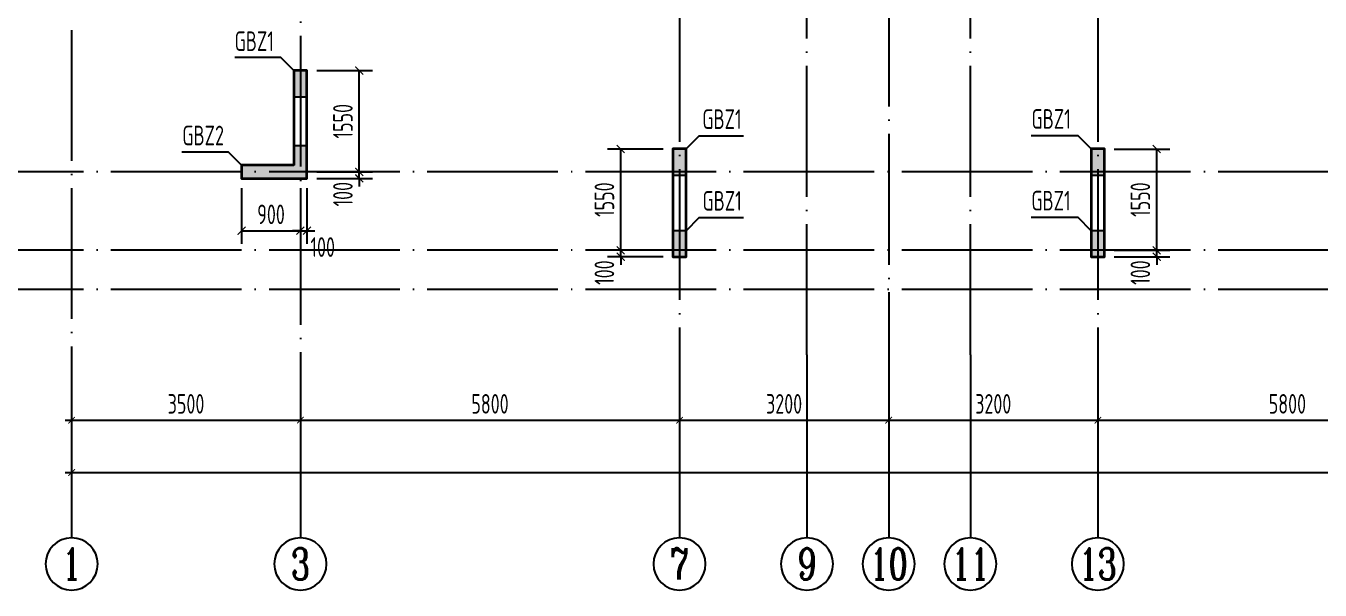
# Model space of a CAD drawing. Extents: x -1307975 to -76406, y -96289 to 379359.
# Drawn here: x -972557 to -952757, y 71868 to 80502 of the extents above; entities that cross this region are included whole.
import ezdxf
from ezdxf.enums import TextEntityAlignment as Align

# ---------------------------------------------------------------- set-up
doc = ezdxf.new("R2010")
doc.units = 0
doc.header["$LTSCALE"] = 1000
doc.linetypes.add('DOTE', pattern=[2.42, 2, -0.2, 0.02, -0.2])
doc.layers.get('0').update_dxf_attribs({"linetype": 'CONTINUOUS'})
doc.layers.get('DEFPOINTS').update_dxf_attribs({"linetype": 'CONTINUOUS'})
for name, color, linetype in [('A-AXIS', 1, 'CONTINUOUS'), ('A-DOTE', 10, 'DOTE'), ('AXIS_NUM', 7, 'CONTINUOUS'), ('S-Q墙实线', 6, 'CONTINUOUS'), ('S-Q墙标注', 3, 'CONTINUOUS'), ('S-X详图填充', 252, 'CONTINUOUS'), ('S-X详图实线', 4, 'CONTINUOUS'), ('S-Y一般标注', 3, 'CONTINUOUS'), ('S-Z柱编号', 6, 'CONTINUOUS')]:
    doc.layers.add(name, color=color, linetype=linetype)
doc.styles.add('TSSD_Axis', font='complex.shx', dxfattribs={"width": 0.7, "bigfont": 'hztxt.shx'})
doc.styles.add('TSSD_DIMENSION', font='Tssdeng.shx', dxfattribs={"width": 0.7, "bigfont": 'tssdchn.shx'})
doc.styles.add('TSSD_REIN', font='tssdeng.shx', dxfattribs={"width": 0.7, "height": 300, "bigfont": 'tssdchn.shx'})
doc.styles.add('结构文字', font='zstxt.shx', dxfattribs={"width": 0.7, "bigfont": 'zshz.shx'})
doc.dimstyles.new('STRUCK', dxfattribs={"dimtxt": 400, "dimasz": 121, "dimexe": 200, "dimexo": 150, "dimgap": 115, "dimtad": 1, "dimdec": 0, "dimdsep": 46, "dimtxsty": '结构文字', "dimblk": 'ARCHTICK', "dimcen": 400, "dimclrd": 3, "dimclre": 3, "dimclrt": 7, "dimadec": 0, "dimazin": 0, "dimtfac": 1, "dimtdec": 0, "dimtix": 1, "dimtmove": 2, "dimatfit": 3, "dimldrblk": '_DIMX', "dimfxl": 1, "dimtolj": 1, "dimtzin": 0, "dimarcsym": 0})
doc.dimstyles.new('TSSD_100_100', dxfattribs={"dimtxt": 300, "dimasz": 100, "dimexe": 100, "dimexo": 250, "dimgap": 100, "dimtad": 1, "dimdec": 0, "dimzin": 0, "dimdsep": 46, "dimtxsty": 'TSSD_DIMENSION', "dimblk": 'ARCHTICK', "dimcen": 0, "dimdle": 100, "dimclrt": 7, "dimadec": 0, "dimazin": 0, "dimtfac": 1, "dimtdec": 0, "dimtix": 1, "dimtmove": 2, "dimatfit": 3, "dimldrblk": 'ARCHTICK', "dimfxl": 1, "dimtolj": 1, "dimtzin": 0, "dimarcsym": 0})

# ---------------------------------------------------------------- blocks, each defined once
blk = doc.blocks.new('ts_axno')
at = {"color": 0, "linetype": 'ByBlock', "lineweight": -2}
blk.add_circle((0, 0), 0.5, dxfattribs=at)
at = {"color": 0, "linetype": 'ByBlock', "lineweight": -2, "style": 'TSSD_Axis', "width": 0.7}
blk.add_attdef('A', text='', height=0.6, dxfattribs=at).set_placement((0, 0), align=Align.MIDDLE_CENTER)
blk = doc.blocks.new('_ArchTick')
at = {"color": 0, "linetype": 'ByBlock', "const_width": 0.15}
blk.add_lwpolyline([(-0.5, -0.5), (0.5, 0.5)], dxfattribs=at)
blk = doc.blocks.new('*D301')
at = {"layer": 'DEFPOINTS', "color": 0, "transparency": 16777216}
for p in [(8100, 3600), (13900, 3600), (13900, 2600)]:
    blk.add_point(p, dxfattribs=at)
at = {"layer": 'S-Y一般标注', "color": 0, "lineweight": -2, "transparency": 16777216}
for p, q in [((8100, 3350), (8100, 2500)), ((13900, 3350), (13900, 2500)), ((8000, 2600), (14000, 2600))]:
    blk.add_line(p, q, dxfattribs=at)
at = {"layer": 'S-Y一般标注', "color": 0, "lineweight": -2, "transparency": 16777216, "xscale": 100, "yscale": 100, "zscale": 100, "rotation": 180}
blk.add_blockref('_ArchTick', (8100, 2600), dxfattribs=at)
at = {"layer": 'S-Y一般标注', "color": 0, "lineweight": -2, "transparency": 16777216, "xscale": 100, "yscale": 100, "zscale": 100}
blk.add_blockref('_ArchTick', (13900, 2600), dxfattribs=at)
at = {"layer": 'S-Y一般标注', "color": 7, "transparency": 16777216, "insert": (11000, 2850), "char_height": 300, "attachment_point": 5, "style": 'TSSD_DIMENSION'}
blk.add_mtext('\\A1;5800', dxfattribs=at)
blk = doc.blocks.new('*D302')
at = {"layer": 'DEFPOINTS', "color": 0, "transparency": 16777216}
for p in [(17100, 3600), (20300, 3600), (20300, 2600)]:
    blk.add_point(p, dxfattribs=at)
at = {"layer": 'S-Y一般标注', "color": 0, "lineweight": -2, "transparency": 16777216}
for p, q in [((17100, 3350), (17100, 2500)), ((20300, 3350), (20300, 2500)), ((17000, 2600), (20400, 2600))]:
    blk.add_line(p, q, dxfattribs=at)
at = {"layer": 'S-Y一般标注', "color": 0, "lineweight": -2, "transparency": 16777216, "xscale": 100, "yscale": 100, "zscale": 100, "rotation": 180}
blk.add_blockref('_ArchTick', (17100, 2600), dxfattribs=at)
at = {"layer": 'S-Y一般标注', "color": 0, "lineweight": -2, "transparency": 16777216, "xscale": 100, "yscale": 100, "zscale": 100}
blk.add_blockref('_ArchTick', (20300, 2600), dxfattribs=at)
at = {"layer": 'S-Y一般标注', "color": 7, "transparency": 16777216, "insert": (18700, 2850), "char_height": 300, "attachment_point": 5, "style": 'TSSD_DIMENSION'}
blk.add_mtext('\\A1;3200', dxfattribs=at)
blk = doc.blocks.new('*D303')
at = {"layer": 'DEFPOINTS', "color": 0, "transparency": 16777216}
for p in [(20300, 3600), (26100, 3600), (26100, 2600)]:
    blk.add_point(p, dxfattribs=at)
at = {"layer": 'S-Y一般标注', "color": 0, "lineweight": -2, "transparency": 16777216}
for p, q in [((20300, 3350), (20300, 2500)), ((26100, 3350), (26100, 2500)), ((20200, 2600), (26200, 2600))]:
    blk.add_line(p, q, dxfattribs=at)
at = {"layer": 'S-Y一般标注', "color": 0, "lineweight": -2, "transparency": 16777216, "xscale": 100, "yscale": 100, "zscale": 100, "rotation": 180}
blk.add_blockref('_ArchTick', (20300, 2600), dxfattribs=at)
at = {"layer": 'S-Y一般标注', "color": 0, "lineweight": -2, "transparency": 16777216, "xscale": 100, "yscale": 100, "zscale": 100}
blk.add_blockref('_ArchTick', (26100, 2600), dxfattribs=at)
at = {"layer": 'S-Y一般标注', "color": 7, "transparency": 16777216, "insert": (23200, 2850), "char_height": 300, "attachment_point": 5, "style": 'TSSD_DIMENSION'}
blk.add_mtext('\\A1;5800', dxfattribs=at)
blk = doc.blocks.new('*D309')
at = {"layer": 'DEFPOINTS', "color": 0, "transparency": 16777216}
for p in [(4600, 3600), (54600, 3600), (54600, 1800)]:
    blk.add_point(p, dxfattribs=at)
at = {"layer": 'S-Y一般标注', "color": 0, "lineweight": -2, "transparency": 16777216}
for p, q in [((4600, 3350), (4600, 1700)), ((54600, 3350), (54600, 1700)), ((4500, 1800), (54700, 1800))]:
    blk.add_line(p, q, dxfattribs=at)
at = {"layer": 'S-Y一般标注', "color": 0, "lineweight": -2, "transparency": 16777216, "xscale": 100, "yscale": 100, "zscale": 100, "rotation": 180}
blk.add_blockref('_ArchTick', (4600, 1800), dxfattribs=at)
at = {"layer": 'S-Y一般标注', "color": 0, "lineweight": -2, "transparency": 16777216, "xscale": 100, "yscale": 100, "zscale": 100}
blk.add_blockref('_ArchTick', (54600, 1800), dxfattribs=at)
at = {"layer": 'S-Y一般标注', "color": 7, "transparency": 16777216, "insert": (29600, 2050), "char_height": 300, "attachment_point": 5, "style": 'TSSD_DIMENSION'}
blk.add_mtext('\\A1;50000', dxfattribs=at)
blk = doc.blocks.new('*D310')
at = {"layer": 'DEFPOINTS', "color": 0, "transparency": 16777216}
for p in [(13900, 3600), (17100, 3600), (17100, 2600)]:
    blk.add_point(p, dxfattribs=at)
at = {"layer": 'S-Y一般标注', "color": 0, "lineweight": -2, "transparency": 16777216}
for p, q in [((13900, 3350), (13900, 2500)), ((17100, 3350), (17100, 2500)), ((13800, 2600), (17200, 2600))]:
    blk.add_line(p, q, dxfattribs=at)
at = {"layer": 'S-Y一般标注', "color": 0, "lineweight": -2, "transparency": 16777216, "xscale": 100, "yscale": 100, "zscale": 100, "rotation": 180}
blk.add_blockref('_ArchTick', (13900, 2600), dxfattribs=at)
at = {"layer": 'S-Y一般标注', "color": 0, "lineweight": -2, "transparency": 16777216, "xscale": 100, "yscale": 100, "zscale": 100}
blk.add_blockref('_ArchTick', (17100, 2600), dxfattribs=at)
at = {"layer": 'S-Y一般标注', "color": 7, "transparency": 16777216, "insert": (15500, 2850), "char_height": 300, "attachment_point": 5, "style": 'TSSD_DIMENSION'}
blk.add_mtext('\\A1;3200', dxfattribs=at)
blk = doc.blocks.new('*D311')
at = {"layer": 'DEFPOINTS', "color": 0, "transparency": 16777216}
for p in [(4600, 3600), (8100, 3600), (8100, 2600)]:
    blk.add_point(p, dxfattribs=at)
at = {"layer": 'S-Y一般标注', "color": 0, "lineweight": -2, "transparency": 16777216}
for p, q in [((4600, 3350), (4600, 2500)), ((8100, 3350), (8100, 2500)), ((4500, 2600), (8200, 2600))]:
    blk.add_line(p, q, dxfattribs=at)
at = {"layer": 'S-Y一般标注', "color": 0, "lineweight": -2, "transparency": 16777216, "xscale": 100, "yscale": 100, "zscale": 100, "rotation": 180}
blk.add_blockref('_ArchTick', (4600, 2600), dxfattribs=at)
at = {"layer": 'S-Y一般标注', "color": 0, "lineweight": -2, "transparency": 16777216, "xscale": 100, "yscale": 100, "zscale": 100}
blk.add_blockref('_ArchTick', (8100, 2600), dxfattribs=at)
at = {"layer": 'S-Y一般标注', "color": 7, "transparency": 16777216, "insert": (6350, 2850), "char_height": 300, "attachment_point": 5, "style": 'TSSD_DIMENSION'}
blk.add_mtext('\\A1;3500', dxfattribs=at)
blk = doc.blocks.new('*D1540')
at = {"layer": 'DEFPOINTS', "color": 0, "transparency": 16777216}
for p in [(-968257, 78268), (-967457, 78268), (-968257, 78168)]:
    blk.add_point(p, dxfattribs=at)
at = {"layer": 'S-Q墙标注', "color": 3, "lineweight": -2, "transparency": 16777216}
for p, q in [((-968107, 78268), (-967257, 78268)), ((-967457, 78268), (-967457, 78389)), ((-967457, 78168), (-967457, 78268)), ((-968107, 78168), (-967257, 78168)), ((-967457, 78168), (-967457, 78047))]:
    blk.add_line(p, q, dxfattribs=at)
at = {"layer": 'S-Q墙标注', "color": 3, "lineweight": -2, "transparency": 16777216, "xscale": 121, "yscale": 121, "zscale": 121}
for p, rotation in [((-967457, 78268), 270), ((-967457, 78168), 90)]:
    blk.add_blockref('_ArchTick', p, dxfattribs=dict(at, rotation=rotation))
at = {"layer": 'S-Q墙标注', "color": 7, "transparency": 16777216, "insert": (-967707, 77927), "char_height": 300, "attachment_point": 5, "rotation": 90, "style": 'TSSD_REIN'}
blk.add_mtext('\\A1;100', dxfattribs=at)
blk = doc.blocks.new('_DIMX')
blk.add_line((-150, 0), (150, 0))
at = {"const_width": 50}
blk.add_lwpolyline([(-70, -70), (70, 70)], dxfattribs=at)
blk = doc.blocks.new('*D1541')
at = {"layer": 'DEFPOINTS', "color": 0, "transparency": 16777216}
for p in [(-968257, 79818), (-967457, 79818), (-968257, 78268)]:
    blk.add_point(p, dxfattribs=at)
at = {"layer": 'S-Q墙标注', "color": 3, "lineweight": -2, "transparency": 16777216}
for p, q in [((-968107, 79818), (-967257, 79818)), ((-967457, 78268), (-967457, 79818)), ((-968107, 78268), (-967257, 78268))]:
    blk.add_line(p, q, dxfattribs=at)
at = {"layer": 'S-Q墙标注', "color": 3, "lineweight": -2, "transparency": 16777216, "xscale": 121, "yscale": 121, "zscale": 121}
for p, rotation in [((-967457, 79818), 90), ((-967457, 78268), 270)]:
    blk.add_blockref('_ArchTick', p, dxfattribs=dict(at, rotation=rotation))
at = {"layer": 'S-Q墙标注', "color": 7, "transparency": 16777216, "insert": (-967707, 79043), "char_height": 300, "attachment_point": 5, "rotation": 90, "style": 'TSSD_REIN'}
blk.add_mtext('\\A1;1550', dxfattribs=at)
blk = doc.blocks.new('*D1542')
at = {"layer": 'DEFPOINTS', "color": 0, "transparency": 16777216}
for p in [(-969257, 78168), (-968357, 78168), (-968357, 77368)]:
    blk.add_point(p, dxfattribs=at)
at = {"layer": 'S-Q墙标注', "color": 3, "lineweight": -2, "transparency": 16777216}
for p, q in [((-969257, 78018), (-969257, 77168)), ((-968357, 78018), (-968357, 77168)), ((-969257, 77368), (-968357, 77368))]:
    blk.add_line(p, q, dxfattribs=at)
at = {"layer": 'S-Q墙标注', "color": 3, "lineweight": -2, "transparency": 16777216, "xscale": 121, "yscale": 121, "zscale": 121, "rotation": 180}
blk.add_blockref('_ArchTick', (-969257, 77368), dxfattribs=at)
at = {"layer": 'S-Q墙标注', "color": 3, "lineweight": -2, "transparency": 16777216, "xscale": 121, "yscale": 121, "zscale": 121}
blk.add_blockref('_ArchTick', (-968357, 77368), dxfattribs=at)
at = {"layer": 'S-Q墙标注', "color": 7, "transparency": 16777216, "insert": (-968807, 77618), "char_height": 300, "attachment_point": 5, "style": 'TSSD_REIN'}
blk.add_mtext('\\A1;900', dxfattribs=at)
blk = doc.blocks.new('*D1543')
at = {"layer": 'DEFPOINTS', "color": 0, "transparency": 16777216}
for p in [(-968357, 78168), (-968257, 78168), (-968257, 77368)]:
    blk.add_point(p, dxfattribs=at)
at = {"layer": 'S-Q墙标注', "color": 3, "lineweight": -2, "transparency": 16777216}
for p, q in [((-968357, 78018), (-968357, 77168)), ((-968257, 78018), (-968257, 77168)), ((-968357, 77368), (-968478, 77368)), ((-968357, 77368), (-968257, 77368)), ((-968257, 77368), (-968136, 77368))]:
    blk.add_line(p, q, dxfattribs=at)
at = {"layer": 'S-Q墙标注', "color": 3, "lineweight": -2, "transparency": 16777216, "xscale": 121, "yscale": 121, "zscale": 121}
blk.add_blockref('_ArchTick', (-968357, 77368), dxfattribs=at)
at = {"layer": 'S-Q墙标注', "color": 3, "lineweight": -2, "transparency": 16777216, "xscale": 121, "yscale": 121, "zscale": 121, "rotation": 180}
blk.add_blockref('_ArchTick', (-968257, 77368), dxfattribs=at)
at = {"layer": 'S-Q墙标注', "color": 7, "transparency": 16777216, "insert": (-968016, 77118), "char_height": 300, "attachment_point": 5, "style": 'TSSD_REIN'}
blk.add_mtext('\\A1;100', dxfattribs=at)
blk = doc.blocks.new('*D1544')
at = {"layer": 'DEFPOINTS', "color": 0, "transparency": 16777216}
for p in [(-963457, 77068), (-962657, 77068), (-962657, 76968)]:
    blk.add_point(p, dxfattribs=at)
at = {"layer": 'S-Q墙标注', "color": 3, "lineweight": -2, "transparency": 16777216}
for p, q in [((-962807, 77068), (-963657, 77068)), ((-963457, 77068), (-963457, 77189)), ((-963457, 76968), (-963457, 77068)), ((-962807, 76968), (-963657, 76968)), ((-963457, 76968), (-963457, 76847))]:
    blk.add_line(p, q, dxfattribs=at)
at = {"layer": 'S-Q墙标注', "color": 3, "lineweight": -2, "transparency": 16777216, "xscale": 121, "yscale": 121, "zscale": 121}
for p, rotation in [((-963457, 77068), 270), ((-963457, 76968), 90)]:
    blk.add_blockref('_ArchTick', p, dxfattribs=dict(at, rotation=rotation))
at = {"layer": 'S-Q墙标注', "color": 7, "transparency": 16777216, "insert": (-963707, 76727), "char_height": 300, "attachment_point": 5, "rotation": 90, "style": 'TSSD_REIN'}
blk.add_mtext('\\A1;100', dxfattribs=at)
blk = doc.blocks.new('*D1545')
at = {"layer": 'DEFPOINTS', "color": 0, "transparency": 16777216}
for p in [(-963457, 78618), (-962657, 78618), (-962657, 77068)]:
    blk.add_point(p, dxfattribs=at)
at = {"layer": 'S-Q墙标注', "color": 3, "lineweight": -2, "transparency": 16777216}
for p, q in [((-962807, 78618), (-963657, 78618)), ((-963457, 77068), (-963457, 78618)), ((-962807, 77068), (-963657, 77068))]:
    blk.add_line(p, q, dxfattribs=at)
at = {"layer": 'S-Q墙标注', "color": 3, "lineweight": -2, "transparency": 16777216, "xscale": 121, "yscale": 121, "zscale": 121}
for p, rotation in [((-963457, 78618), 90), ((-963457, 77068), 270)]:
    blk.add_blockref('_ArchTick', p, dxfattribs=dict(at, rotation=rotation))
at = {"layer": 'S-Q墙标注', "color": 7, "transparency": 16777216, "insert": (-963707, 77843), "char_height": 300, "attachment_point": 5, "rotation": 90, "style": 'TSSD_REIN'}
blk.add_mtext('\\A1;1550', dxfattribs=at)
blk = doc.blocks.new('*D1565')
at = {"layer": 'DEFPOINTS', "color": 0, "transparency": 16777216}
for p in [(-956057, 77068), (-955257, 77068), (-956057, 76968)]:
    blk.add_point(p, dxfattribs=at)
at = {"layer": 'S-Q墙标注', "color": 3, "lineweight": -2, "transparency": 16777216}
for p, q in [((-955907, 77068), (-955057, 77068)), ((-955257, 77068), (-955257, 77189)), ((-955257, 76968), (-955257, 77068)), ((-955907, 76968), (-955057, 76968)), ((-955257, 76968), (-955257, 76847))]:
    blk.add_line(p, q, dxfattribs=at)
at = {"layer": 'S-Q墙标注', "color": 3, "lineweight": -2, "transparency": 16777216, "xscale": 121, "yscale": 121, "zscale": 121}
for p, rotation in [((-955257, 77068), 270), ((-955257, 76968), 90)]:
    blk.add_blockref('_ArchTick', p, dxfattribs=dict(at, rotation=rotation))
at = {"layer": 'S-Q墙标注', "color": 7, "transparency": 16777216, "insert": (-955507, 76727), "char_height": 300, "attachment_point": 5, "rotation": 90, "style": 'TSSD_REIN'}
blk.add_mtext('\\A1;100', dxfattribs=at)
blk = doc.blocks.new('*D1566')
at = {"layer": 'DEFPOINTS', "color": 0, "transparency": 16777216}
for p in [(-956057, 78618), (-955257, 78618), (-956057, 77068)]:
    blk.add_point(p, dxfattribs=at)
at = {"layer": 'S-Q墙标注', "color": 3, "lineweight": -2, "transparency": 16777216}
for p, q in [((-955907, 78618), (-955057, 78618)), ((-955257, 77068), (-955257, 78618)), ((-955907, 77068), (-955057, 77068))]:
    blk.add_line(p, q, dxfattribs=at)
at = {"layer": 'S-Q墙标注', "color": 3, "lineweight": -2, "transparency": 16777216, "xscale": 121, "yscale": 121, "zscale": 121}
for p, rotation in [((-955257, 78618), 90), ((-955257, 77068), 270)]:
    blk.add_blockref('_ArchTick', p, dxfattribs=dict(at, rotation=rotation))
at = {"layer": 'S-Q墙标注', "color": 7, "transparency": 16777216, "insert": (-955507, 77843), "char_height": 300, "attachment_point": 5, "rotation": 90, "style": 'TSSD_REIN'}
blk.add_mtext('\\A1;1550', dxfattribs=at)
blk = doc.blocks.new('20210726.16395156')
at = {"layer": 'A-AXIS'}
for p, q in [((4600, 3600), (4600, 800)), ((8100, 3600), (8100, 800)), ((13900, 3600), (13900, 800)), ((15850, 3600), (15850, 800)), ((17100, 3600), (17100, 800)), ((18350, 3600.1), (18350, 800.1)), ((20300, 3600), (20300, 800))]:
    blk.add_line(p, q, dxfattribs=at)
at = {"layer": 'A-DOTE'}
for p, q in [((4600, 18249.9), (4600, 3600)), ((13900.2, 13700), (13900, 3600)), ((20299.8, 13700), (20300, 3600)), ((15850, 3600), (15850, 11500)), ((18350, 3600.1), (18350, 11500)), ((8100, 10900), (8100, 3600)), ((17100, 9400), (17100, 3600)), ((55600, 6400), (3600, 6400)), ((55600, 5200), (3600, 5200)), ((55600, 4600), (3600, 4600))]:
    blk.add_line(p, q, dxfattribs=at)
at = {"layer": 'A-AXIS'}
ref = blk.add_blockref('ts_axno', (4600, 400), dxfattribs=dict(at, xscale=-800, yscale=800, zscale=800, rotation=180))
ref.add_attrib('1', '1', dxfattribs={"layer": 'AXIS_NUM', "height": 480, "style": 'TSSD_Axis', "width": 0.7}).set_placement((4600, 400), align=Align.MIDDLE_CENTER)
ref = blk.add_blockref('ts_axno', (8100, 400), dxfattribs=dict(at, xscale=-800, yscale=800, zscale=800, rotation=180))
ref.add_attrib('2', '3', dxfattribs={"layer": 'AXIS_NUM', "height": 480, "style": 'TSSD_Axis', "width": 0.7}).set_placement((8100, 400), align=Align.MIDDLE_CENTER)
ref = blk.add_blockref('ts_axno', (13900, 400), dxfattribs=dict(at, xscale=-800, yscale=800, zscale=800, rotation=180))
ref.add_attrib('5', '7', dxfattribs={"layer": 'AXIS_NUM', "height": 480, "style": 'TSSD_Axis', "width": 0.7}).set_placement((13900, 400), align=Align.MIDDLE_CENTER)
ref = blk.add_blockref('ts_axno', (15850, 400), dxfattribs=dict(at, xscale=-800, yscale=800, zscale=800, rotation=180))
ref.add_attrib('5', '9', dxfattribs={"layer": 'AXIS_NUM', "height": 480, "style": 'TSSD_Axis', "width": 0.7}).set_placement((15850, 400), align=Align.MIDDLE_CENTER)
ref = blk.add_blockref('ts_axno', (17100, 400), dxfattribs=dict(at, xscale=-800, yscale=800, zscale=800, rotation=180))
ref.add_attrib('8', '10', dxfattribs={"layer": 'AXIS_NUM', "height": 480, "style": 'TSSD_Axis', "width": 0.7}).set_placement((17100, 400), align=Align.MIDDLE_CENTER)
ref = blk.add_blockref('ts_axno', (18350, 400.1), dxfattribs=dict(at, xscale=-800, yscale=800, zscale=800, rotation=180))
ref.add_attrib('5', '11', dxfattribs={"layer": 'AXIS_NUM', "height": 480, "style": 'TSSD_Axis', "width": 0.7}).set_placement((18350, 400.1), align=Align.MIDDLE_CENTER)
ref = blk.add_blockref('ts_axno', (20300, 400), dxfattribs=dict(at, xscale=-800, yscale=800, zscale=800, rotation=180))
ref.add_attrib('8', '13', dxfattribs={"layer": 'AXIS_NUM', "height": 480, "style": 'TSSD_Axis', "width": 0.7}).set_placement((20300, 400), align=Align.MIDDLE_CENTER)
at = {"layer": 'S-Y一般标注'}
for base, p1, p2, picture, middle in [((54600, 1800), (4600, 3600), (54600, 3600), '*D309', (29600, 2050)), ((8100, 2600), (4600, 3600), (8100, 3600), '*D311', (6350, 2850)), ((13900, 2600), (8100, 3600), (13900, 3600), '*D301', (11000, 2850)), ((17100, 2600), (13900, 3600), (17100, 3600), '*D310', (15500, 2850)), ((20300, 2600), (17100, 3600), (20300, 3600), '*D302', (18700, 2850)), ((26100, 2600), (20300, 3600), (26100, 3600), '*D303', (23200, 2850))]:
    dim = blk.add_linear_dim(base=base, p1=p1, p2=p2, dimstyle='TSSD_100_100', dxfattribs=at)
    dim.commit()
    dim.dimension.update_dxf_attribs({"geometry": picture, "text_midpoint": middle})

msp = doc.modelspace()

# ---------------------------------------------------------------- hatches: boundary and pattern name
at = {"layer": 'S-X详图填充'}
h = msp.add_hatch(color=256, dxfattribs=at)
h.dxf.hatch_style = 1
h.paths.add_polyline_path([(-968457.45, 79418.44), (-968257.45, 79418.44), (-968257.45, 79818.44), (-968457.45, 79818.44)])
h = msp.add_hatch(color=256, dxfattribs=at)
h.dxf.hatch_style = 1
h.paths.add_polyline_path([(-968257.45, 78668.44), (-968457.45, 78668.44), (-968457.45, 78368.44), (-969257.45, 78368.44), (-969257.45, 78168.44), (-968257.45, 78168.44)])
h = msp.add_hatch(color=256, dxfattribs=at)
h.dxf.hatch_style = 1
h.paths.add_polyline_path([(-962659.94, 78218.43), (-962459.94, 78218.43), (-962459.94, 78618.43), (-962659.94, 78618.43)])
h = msp.add_hatch(color=256, dxfattribs=at)
h.dxf.hatch_style = 1
h.paths.add_polyline_path([(-956259.99, 78218.43), (-956059.99, 78218.43), (-956059.99, 78618.43), (-956259.99, 78618.43)])
h = msp.add_hatch(color=256, dxfattribs=at)
h.dxf.hatch_style = 1
h.paths.add_polyline_path([(-962657.45, 76968.43), (-962457.45, 76968.43), (-962457.45, 77368.43), (-962657.45, 77368.43)])
h = msp.add_hatch(color=256, dxfattribs=at)
h.dxf.hatch_style = 1
h.paths.add_polyline_path([(-956257.47, 76968.43), (-956057.47, 76968.43), (-956057.47, 77368.43), (-956257.47, 77368.43)])

# ---------------------------------------------------------------- linework, layer by layer
at = {"layer": 'S-Q墙实线', "lineweight": 35}
msp.add_lwpolyline([(-968457.45, 78368.44), (-969257.46, 78368.44), (-969257.46, 78168.44), (-968257.45, 78168.44), (-968257.45, 79818.44), (-968457.45, 79818.44)], close=True, dxfattribs=at)
for points in [[(-962457.43, 78268.45), (-962457.45, 78618.43), (-962657.45, 78618.42), (-962657.43, 78268.43)], [(-956057.47, 78268.44), (-956057.48, 78618.43), (-956257.48, 78618.43), (-956257.47, 78268.44)], [(-962657.43, 78268.44), (-962657.45, 76968.43), (-962457.45, 76968.43), (-962457.43, 78268.44)], [(-956257.47, 78268.44), (-956257.47, 76968.43), (-956057.47, 76968.43), (-956057.47, 78268.44)]]:
    msp.add_lwpolyline(points, dxfattribs=at)
at = {"layer": 'S-X详图实线'}
for points in [[(-968457.45, 79418.44), (-968257.45, 79418.44), (-968257.45, 79818.44), (-968457.45, 79818.44), (-968457.45, 79418.44)], [(-968257.45, 78668.44), (-968457.45, 78668.44), (-968457.45, 78368.44), (-969257.45, 78368.44), (-969257.45, 78168.44), (-968257.45, 78168.44), (-968257.45, 78668.44)], [(-962659.94, 78218.43), (-962459.94, 78218.43), (-962459.94, 78618.43), (-962659.94, 78618.43), (-962659.94, 78218.43)], [(-956259.99, 78218.43), (-956059.99, 78218.43), (-956059.99, 78618.43), (-956259.99, 78618.43), (-956259.99, 78218.43)], [(-962657.45, 76968.43), (-962457.45, 76968.43), (-962457.45, 77368.43), (-962657.45, 77368.43), (-962657.45, 76968.43)], [(-956257.47, 76968.43), (-956057.47, 76968.43), (-956057.47, 77368.43), (-956257.47, 77368.43), (-956257.47, 76968.43)]]:
    msp.add_lwpolyline(points, close=True, dxfattribs=at)
at = {"layer": 'S-Z柱编号', "color": 7}
for points in [[(-968457.45, 79818.44), (-968657.45, 80018.44), (-969361.32, 80018.44)], [(-962457.45, 78618.43), (-962257.45, 78818.43), (-961578.85, 78818.43)], [(-956257.45, 78618.43), (-956457.45, 78818.43), (-957176.66, 78818.43)], [(-969257.45, 78368.44), (-969457.45, 78568.44), (-970172.66, 78568.44)], [(-962454.96, 77368.43), (-962254.96, 77568.43), (-961576.36, 77568.43)], [(-956259.97, 77368.43), (-956459.97, 77568.43), (-957179.17, 77568.43)]]:
    msp.add_lwpolyline(points, dxfattribs=at)

# ---------------------------------------------------------------- block references
at = {"layer": 'A-DOTE'}
msp.add_blockref('20210726.16395156', (-976457.46, 71868.39), dxfattribs=at)

# ---------------------------------------------------------------- texts
at = {"layer": 'S-Z柱编号', "color": 7, "style": 'TSSD_REIN', "width": 0.7}
for s, p in [('GBZ1', (-969363.22, 80027.72)), ('GBZ1', (-962207.61, 78835.18)), ('GBZ1', (-957171.3, 78837.94)), ('GBZ2', (-970163.22, 78585.28)), ('GBZ1', (-962205.12, 77585.18)), ('GBZ1', (-957173.81, 77587.94))]:
    msp.add_text(s, height=300, dxfattribs=at).set_placement(p, align=Align.BOTTOM_LEFT)

# ---------------------------------------------------------------- dimensions: what is measured, and where the dimension line sits
at = {"layer": 'S-Q墙标注'}
for base, p1, p2, picture, middle in [((-967457.45, 79818.44), (-968257.45, 78268.44), (-968257.45, 79818.44), '*D1541', (-967707.45, 79043.44)), ((-963457.45, 78618.43), (-962657.45, 77068.44), (-962657.45, 78618.43), '*D1545', (-963707.45, 77843.44)), ((-955257.47, 78618.43), (-956057.47, 77068.44), (-956057.47, 78618.43), '*D1566', (-955507.47, 77843.44))]:
    dim = msp.add_linear_dim(base=base, p1=p1, p2=p2, angle=90, dimstyle='STRUCK', override={"dimtxt": 300, "dimgap": 100, "dimtxsty": 'TSSD_REIN'}, dxfattribs=at)
    dim.commit()
    dim.dimension.update_dxf_attribs({"geometry": picture, "text_midpoint": middle})
for base, p1, p2, picture, middle in [((-967457.45, 78268.44), (-968257.45, 78168.44), (-968257.45, 78268.44), '*D1540', (-967707.45, 77926.52)), ((-963457.45, 77068.44), (-962657.45, 76968.43), (-962657.45, 77068.44), '*D1544', (-963707.45, 76726.51)), ((-955257.47, 77068.44), (-956057.47, 76968.43), (-956057.47, 77068.44), '*D1565', (-955507.47, 76726.51))]:
    dim = msp.add_linear_dim(base=base, p1=p1, p2=p2, angle=90, dimstyle='STRUCK', override={"dimtxt": 300, "dimgap": 100, "dimtxsty": 'TSSD_REIN'}, dxfattribs=at)
    dim.commit()
    dim.dimension.update_dxf_attribs({"geometry": picture, "text_midpoint": middle, "dimtype": 160})
dim = msp.add_linear_dim(base=(-968357.46, 77368.44), p1=(-969257.45, 78168.44), p2=(-968357.46, 78168.44), dimstyle='STRUCK', override={"dimtxt": 300, "dimgap": 100, "dimtxsty": 'TSSD_REIN'}, dxfattribs=at)
dim.commit()
dim.dimension.update_dxf_attribs({"geometry": '*D1542', "text_midpoint": (-968807.46, 77618.44)})
dim = msp.add_linear_dim(base=(-968257.45, 77368.44), p1=(-968357.46, 78168.44), p2=(-968257.45, 78168.44), dimstyle='STRUCK', override={"dimtxt": 300, "dimgap": 100, "dimtxsty": 'TSSD_REIN'}, dxfattribs=at)
dim.commit()
dim.dimension.update_dxf_attribs({"geometry": '*D1543', "text_midpoint": (-968015.53, 77118.44), "dimtype": 160})

doc.saveas('drawing.dxf')
